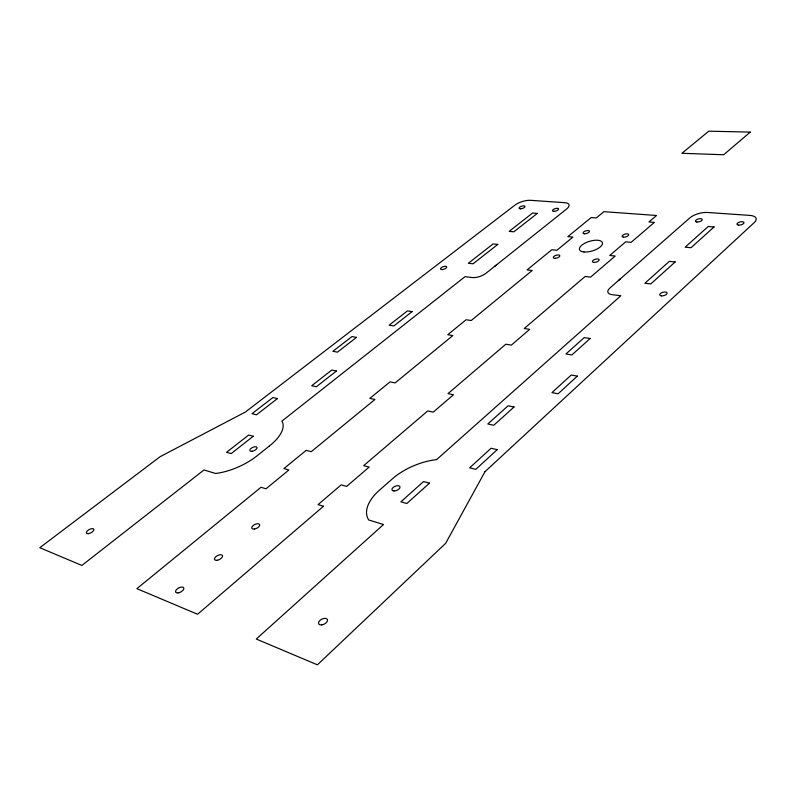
<?xml version="1.0" encoding="UTF-8"?>
<svg xmlns="http://www.w3.org/2000/svg" width="796" height="796" viewBox="0 0 796 796"><rect width="100%" height="100%" fill="white"/><g stroke="black" fill="none" stroke-linecap="round" stroke-linejoin="round"><path stroke-width="1.19" d="M618.333 280.64L620.343 278.879M496.435 264.959L494.406 266.57M485.003 471.66L445.631 543.35L317.405 664.819L256.282 639.039L383.533 524.494L368.717 519.987A47.551 25.104 -22.4 0 1 380.369 489.381L391.662 479.471A47.133 24.736 -22 0 1 436.596 459.62L620.84 295.744L612.144 294.679A11.064 4.945 -16.3 0 1 609.885 288.053L689.853 217.905A13.194 5.482 -14.7 0 1 707.525 212.482L749.862 215.398A13.582 5.721 -13.9 0 1 754.25 222.581L485.003 471.66M497.221 449.69L475.789 469.361L469.64 467.839L491.072 448.257L497.221 449.69M577.349 376.12L558.115 393.781L551.976 392.617L571.22 375.045L577.349 376.12M429.472 483.142L406.826 503.52L400.885 501.838L423.522 481.56L429.472 483.142M514.057 406.995L493.759 425.273L487.799 423.979L508.107 405.791L514.057 406.995M590.164 338.489L571.866 354.966L565.916 353.991L584.224 337.594L590.164 338.489M675.197 261.944L650.76 283.943L644.86 283.276L669.317 261.367L675.197 261.944M714.062 226.959L691.018 247.705L685.147 247.178L708.211 226.512L714.062 226.959M323.494 506.256L197.587 614.273L136.882 588.662L260.998 487.281L265.983 488.794L288.898 469.998L283.893 468.575L306.201 450.357L311.236 451.69L374.916 399.473L369.841 398.368L390.03 381.881L395.115 382.906L452.844 335.564L447.74 334.738L466.088 319.753L471.192 320.519L532.186 270.511L527.081 269.924L551.787 249.745L556.892 250.252L572.911 237.109L567.817 236.651L591.219 217.537L596.303 217.925L603.935 211.676L656.541 215.487L648.959 221.965L654.402 222.382L631.148 242.332L625.686 241.845L609.726 255.476L615.208 256.014L590.602 277.127L585.11 276.501L524.206 328.529L529.708 329.355L511.36 345.106L505.848 344.2L447.999 393.622L453.501 394.736L433.223 412.129L427.731 410.935L363.682 465.64L369.145 467.093L346.628 486.416L341.176 484.863L318.062 504.604L323.494 506.256M750.26 132.106L723.644 154.762L681.933 153.29L708.758 131.181L750.26 132.106M268.998 446.297L257.904 455.143A42.297 18.975 -24.7 0 1 215.517 473.471L203.985 469.968L81.869 565.449L39.8 547.708L160.155 456.665L245.367 412.039L514.833 205.209A11.721 4.478 -17.8 0 1 530.574 200.323L564.682 202.672A11.99 4.667 -17.3 0 1 566.662 208.97L485.908 273.346A10.089 4.159 -18.8 0 1 472.247 277.545L465.033 276.66L281.884 421.124A41.919 18.756 -24.4 0 1 268.998 446.297M253.257 436.268L231.178 453.591L226.591 452.287L248.65 435.044L253.257 436.268M336.419 371.026L316.36 386.756L311.704 385.742L331.743 370.08L336.419 371.026M412.139 311.604L393.851 325.952L389.144 325.186L407.433 310.898L412.139 311.604M497.789 244.402L473.063 263.804L468.337 263.267L493.062 243.934L497.789 244.402M537.31 213.398L513.848 231.805L509.122 231.387L532.584 213.039L537.31 213.398M277.436 398.587L256.481 414.806L251.984 413.691L272.919 397.542L277.436 398.587M356.538 337.375L337.444 352.15L332.877 351.295L351.961 336.569L356.538 337.375M555.24 258.342A3.423 1.433 -17.4 0 0 559.807 255.635A3.423 1.433 -17.4 0 0 554.573 255.954A3.423 1.433 -17.4 0 0 555.24 258.342M623.477 237.168A3.443 1.433 -16.1 0 0 628.74 234.88A3.443 1.433 -16.1 0 0 624.054 234.482A3.443 1.433 -16.1 0 0 623.477 237.168M584.005 251.984A12.01 5.015 -16.8 0 0 602.453 243.914A12.01 5.015 -16.8 0 0 586.363 242.481A12.01 5.015 -16.8 0 0 584.005 251.984M584.314 233.755A3.353 1.373 -16.8 0 0 589.478 231.527A3.353 1.373 -16.8 0 0 585.02 231.148A3.353 1.373 -16.8 0 0 584.314 233.755M593.756 262.411A3.512 1.492 -16.7 0 0 599.149 260.053A3.512 1.492 -16.7 0 0 594.453 259.576A3.512 1.492 -16.7 0 0 593.756 262.411M217.059 560.294A4.428 2.209 -27 0 0 222.532 555.707A4.428 2.209 -27 0 0 215.935 556.593A4.428 2.209 -27 0 0 217.059 560.294M254.392 529.032A4.308 2.139 -25.8 0 0 259.645 524.634A4.308 2.139 -25.8 0 0 253.128 525.549A4.308 2.139 -25.8 0 0 254.392 529.032M178.125 592.901A4.567 2.288 -28.2 0 0 183.826 588.105A4.567 2.288 -28.2 0 0 177.16 588.96A4.567 2.288 -28.2 0 0 178.125 592.901M88.446 533.648A4.159 1.841 -27.9 0 0 93.848 529.489A4.159 1.841 -27.9 0 0 87.958 530.345A4.159 1.841 -27.9 0 0 88.446 533.648M520.753 208.811A3.124 1.194 -17.9 0 0 524.982 206.413A3.124 1.194 -17.9 0 0 520.266 206.801A3.124 1.194 -17.9 0 0 520.753 208.811M252.232 451.242A3.91 1.781 -24.4 0 0 257.018 447.442A3.91 1.781 -24.4 0 0 251.088 448.377A3.91 1.781 -24.4 0 0 252.232 451.242M442.168 269.575A3.283 1.323 -19.4 0 0 446.735 266.959A3.283 1.323 -19.4 0 0 441.929 267.247A3.283 1.323 -19.4 0 0 442.168 269.575M554.315 211.318A3.194 1.244 -17.3 0 0 558.583 208.86A3.194 1.244 -17.3 0 0 553.698 209.249A3.194 1.244 -17.3 0 0 554.315 211.318M321.703 624.9A4.876 2.756 -26.6 0 0 327.435 619.577A4.876 2.756 -26.6 0 0 319.922 620.452A4.876 2.756 -26.6 0 0 321.703 624.9M738.608 225.129A3.622 1.532 -14 0 0 743.991 222.751A3.622 1.532 -14 0 0 738.788 222.382A3.622 1.532 -14 0 0 738.608 225.129M696.928 222.014A3.512 1.463 -14.8 0 0 702.221 219.706A3.512 1.463 -14.8 0 0 697.266 219.348A3.512 1.463 -14.8 0 0 696.928 222.014M394 490.963A4.288 2.219 -22.6 0 0 400.02 487.122A4.288 2.219 -22.6 0 0 393.891 486.923A4.288 2.219 -22.6 0 0 394 490.963M661.337 295.863A3.801 1.731 -15.4 0 0 667.108 293.286A3.801 1.731 -15.4 0 0 661.834 292.679A3.801 1.731 -15.4 0 0 661.337 295.863"/></g></svg>
